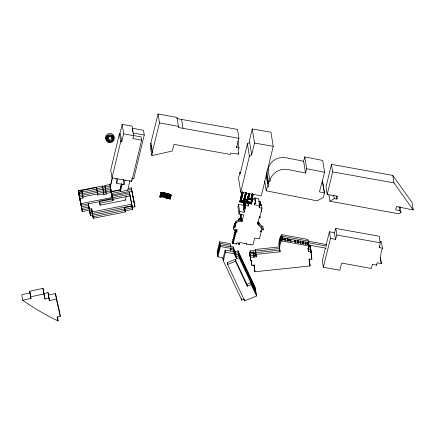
<?xml version="1.0" encoding="UTF-8"?>
<svg xmlns="http://www.w3.org/2000/svg" width="435" height="435" viewBox="0 0 435 435"><rect width="100%" height="100%" fill="white"/><g stroke="black" fill="none" stroke-linecap="round" stroke-linejoin="round"><path stroke-width="0.65" d="M325.423 247.999L322.302 260.679L323.352 267.259L339.833 270.287L341.638 263.044L371.381 268.504L372.398 264.279L376.634 265.181L377.221 262.827L381.332 263.588A28.868 26.312 -9.1 0 1 382.452 248.282L379.369 247.471L380.228 242.779L379.173 236.2L335.82 228.457L334.444 232.883L335.499 239.462L330.497 238.277L329.447 231.697L334.444 232.883M119.429 133.746L120.702 141.69L121.756 141.875L120.484 133.931L119.429 133.746L110.729 169.971L112.002 177.915L131.751 181.346L141.658 140.097L141.152 136.916L133.637 135.557M119.902 133.708L122.153 124.35L132.055 126.09L133.583 135.622L132.892 138.509L141.658 140.097M112.002 177.915L120.702 141.69M112.371 177.725L110.283 186.43L110.62 188.551M110.316 186.642L112.404 177.964M121.756 141.875L123.676 133.882L122.153 124.35M125.095 180.177L124.024 184.619L116.743 183.342L117.803 178.932M120.636 187.257L120.093 189.513L120.435 191.634L122.148 184.494M120.745 186.805L121.398 184.097M121.626 183.494L120.131 189.725L111.306 191.503M99.463 201.623L100.121 205.168L125.323 200.182L126.264 196.245M127.683 190.345L130.043 180.514M131.816 178.274L133.784 178.616L144.251 135.035L143.485 130.272L132.18 128.222L132.311 129.016M249.674 142.348L247.395 143.757L240.169 173.859L239.913 172.265L238.51 178.116L240.767 192.199L261.337 195.815L273.218 146.334L270.962 132.256L252.256 128.961L249.424 140.761L251.675 154.838L249.396 156.247L240.767 192.199M251.702 203.89L239.767 201.791L242.121 191.9M239.767 201.791L242.132 191.944M239.995 201.835L242.355 191.938M242.561 192.025L240.272 201.617L242.567 192.069M251.675 154.838L254.508 143.044L252.256 128.961M242.719 192.303L240.544 201.356M242.877 192.58L240.821 201.139M241.392 200.791L243.111 192.466L241.099 200.921M241.197 201.264L241.343 200.666M241.392 200.464L241.305 201.938L243.105 202.259L245.422 192.738M239.756 201.748L241.153 201.992L241.496 200.633L243.529 200.992L243.469 200.622L241.729 200.312M243.105 202.259L243.79 198.855L243.192 202.395L243.089 201.758L245.052 202.101M243.469 200.622L243.132 202.025L241.104 201.666L241.159 202.036M245.579 192.879L244.078 199.263L244.758 199.257L246.27 192.955M248.689 193.423L246.487 202.721L243.442 202.188L243.921 199.132M245.808 192.874L244.307 199.263L243.839 199.181M244.307 199.263L245.813 192.917M246.031 192.874L244.53 199.257L247.243 199.605M244.753 199.214L246.259 192.868M246.482 192.863L244.97 199.165L247.232 199.562M246.487 202.721L246.966 199.665L247.069 200.301L244.024 199.763M244.769 199.023L247.216 199.458L246.52 202.362L246.031 202.275M247.493 197.425L247.678 198.594L246.623 202.998L246.433 201.835L247.885 202.085M248.918 193.417L247.602 198.039M248.923 193.537L247.819 197.996M246.993 202.683L247.874 199.007L252.387 199.801L251.506 203.471L246.993 202.683L246.808 201.514L251.316 202.308L251.506 203.471M249.141 193.417L248.059 198.077L250.99 198.436L252.077 193.76M247.591 197.996L248.282 198.077L249.369 193.412M249.587 193.439L248.51 198.077L249.592 193.488M249.82 193.483L248.733 198.072L251.441 198.431L252.528 193.831M251.202 198.349L252.305 193.76L251.218 198.436L251.892 198.431L252.871 194.195M253.355 194.211L252.343 198.425L251.664 198.431L252.664 194.135M251.664 198.431L252.675 194.222M253.099 194.195L252.338 198.382M251.316 202.308L252.055 199.246M251.517 202.726L252.121 200.209M329.899 201.204L399.129 213.884L400.934 212.269L399.683 210.698L395.703 209.703L396.405 206.516L413.25 209.969L412.048 202.46L392.778 175.414L331.475 164.359L326.011 186.941L327.218 194.445L337.593 196.364L336.902 199.018L334.249 198.675L329.899 201.204L328.898 194.945M327.218 194.445L332.677 171.863L331.475 164.359M230.311 250.228L230.436 251.022L231.072 248.45L230.305 243.682L219.653 241.757L217.125 252.044L217.886 256.808L222.437 257.629L223.275 259.412M217.38 253.632L219.903 243.35L230.561 245.275M217.63 255.22L220.159 244.938L230.816 246.862M217.886 256.808L220.414 246.525L219.653 241.757M255.9 291.95L238.799 255.601L236.161 256.693L233.78 251.626L225.112 250.06L222.97 258.765L223.313 260.88L241.757 300.09L244.171 299.09M223.313 260.88L225.45 252.175L225.112 250.06M244.318 207.055L243.73 209.452L243.17 205.184L238.505 204.341L237.885 206.87L239.032 214.02L243.698 214.863L242.121 221.295L241.349 221.159L240.207 214.009L241.246 221.589L238.891 221.165L236.14 222.823L235.65 224.797L234.818 224.65L234.59 223.22L235.422 223.367L235.65 224.797M234.008 225.602L234.237 227.032L235.069 227.179L234.84 225.749L234.008 225.602L233.459 227.837L233.687 229.267L237.287 229.919L236.77 232.018L235.15 231.725L234.922 230.294L236.542 230.588L236.77 232.018M234.59 223.22L234.748 224.938L235.58 225.091L235.069 227.179M233.687 229.267L234.237 227.032M234.748 224.938L234.818 224.65M234.84 225.749L235.351 223.661L235.465 224.373M235.422 223.367L235.911 221.393L238.663 219.735L241.017 220.159M232.17 241.501L232.399 242.931L233.269 243.089L233.04 241.659L232.17 241.501L232.328 243.214L236.683 244.002L236.95 242.915L239.185 243.317L238.935 244.329L239.223 244.383L239.68 242.534L246.547 243.774L246.46 244.117L252.98 244.938L254.676 238.016L259.45 238.875L261.185 231.817L260.957 230.387M235.449 234.199L235.221 232.768L234.508 232.638L234.742 234.068L235.449 234.199L235.955 232.138L235.085 231.985L234.922 230.294M232.861 239.348L233.089 240.778L233.802 240.908L233.573 239.478L232.861 239.348L233.051 240.941L233.764 241.072L233.269 243.089M233.802 240.908L234.313 238.837L233.6 238.712L233.41 237.118L234.122 237.244L234.351 238.674L233.638 238.543L233.41 237.118M233.959 234.873L234.193 236.303L234.9 236.433L234.672 235.003L233.959 234.873L234.15 236.471L234.862 236.596L234.351 238.674M234.9 236.433L235.417 234.345L234.704 234.22L234.508 232.638M239.032 214.02L239.652 211.492L238.505 204.341M232.328 243.214L232.399 242.931M233.04 241.659L233.535 239.642L233.764 241.072M233.573 239.478L234.084 237.407L233.372 237.282M234.122 237.244L234.378 236.205M234.672 235.003L234.927 233.959M235.221 232.768L235.476 231.741M239.179 219.767L239.098 218.528L239.864 218.669L240.093 220.099M243.344 201.215L244.182 201.068L244.296 201.78M236.542 230.588L236.803 229.539M239.864 218.669L240.772 214.955M243.17 205.184L243.643 203.27M244.182 201.068L244.6 199.36M244.535 202.193L244.774 201.204L246.199 201.465M245.389 202.705L244.872 205.358L245.03 204.706L244.519 204.613L245.008 202.634L245.389 202.705L245.846 205.565L245.199 208.191L244.562 208.077L243.328 200.714M243.861 209.474L244.214 208.039M244.329 207.56L244.448 207.082M241.246 221.589L241.349 221.159M239.652 211.492L244.187 212.313L245.128 208.479L244.492 208.365L244.562 208.077M251.332 202.389L247.945 201.78L247.847 202.177L247.39 199.317M248.483 204.314L248.532 202.743M245.846 205.565L248.309 206.011L248.787 202.884M261.185 231.817L260.886 231.763L261.413 229.631L263.05 229.925L263.257 229.076L261.593 228.777L259.162 225.27L258.183 225.096L258.401 224.21L257.618 224.068L259.195 217.625L259.989 217.766L259.711 217.424L261.207 211.334L261.555 211.394L261.272 211.062L261.984 208.158L259.255 207.669L259.738 205.706L254.393 204.744L255.519 200.165L255.291 198.735L252.327 198.202L251.24 202.634L251.468 204.064L248.902 203.602M251.468 204.064L252.556 199.632L252.327 198.202M254.546 199.007L254.823 197.876L258.591 198.556L259.738 205.706M259.951 202.737L260.222 201.633L258.51 201.323M260.413 204.243L260.478 203.977L260.554 204.45M260.543 205.45L261.451 205.614L261.527 205.304L259.706 204.972M262.593 227.065L262.8 226.216L261.136 225.917L258.705 222.41L257.727 222.236L257.803 222.709M308.29 241.137L326.506 244.579M326.761 246.166L308.546 242.725L309.067 246.009L308.116 248.842L308.442 251.354L311.09 251.071L311.851 259.151L309.443 259.407L310.057 265.959L254.932 271.772L253.964 264.931M326.022 245.585L329.447 231.697M323.352 267.259L330.497 238.277M150.793 143.322L158.074 113.981L177.007 117.445L178.437 126.351L178.16 127.46L238.924 138.325L236.635 147.552L238.978 147.982L238.222 150.271L238.336 154.164L230.67 153.055L230.322 154.458L173.967 144.349L172.303 151.048L152.739 155.409L152.674 155.126L151.766 155.328L150.341 146.421L151.097 143.376L150.793 143.322L152.217 152.228L152.522 152.283L151.766 155.328M152.217 152.228L159.504 122.887L158.074 113.981M307.958 244.769L308.415 242.621L282.282 237.825L281.896 239.37L281.385 236.194L281.771 234.65L307.909 239.446L308.687 244.318L308.546 244.878L307.958 244.769L307.828 242.512L308.1 244.209L308.687 244.318M282.413 240.082L282.141 238.391L282.728 238.5L282.87 237.934L283.142 239.631L283 240.191L282.413 240.082L281.771 234.65M285.115 240.582L284.985 238.326L285.115 240.582L285.539 240.658L285.403 238.402L285.539 240.658M287.66 241.044L287.53 238.788L287.66 241.044L288.079 241.126L288.22 240.56L287.948 238.869L288.079 241.126M290.194 241.512L290.058 239.255L290.194 241.512L290.781 241.621L290.917 241.055L290.645 239.364L290.781 241.621M294.832 240.718L294.968 240.158L295.099 242.409L295.691 242.518L295.555 240.261L295.419 240.827L294.832 240.718L295.099 242.409M297.806 242.909L297.676 240.653L297.806 242.909L298.225 242.986L298.366 242.425L298.095 240.729L298.225 242.986M300.346 243.372L300.215 241.12L300.346 243.372L300.77 243.453L300.634 241.197L300.77 243.453M302.885 243.839L302.755 241.583L302.885 243.839L303.304 243.915L303.173 241.659L303.304 243.915M305.424 244.307L305.288 242.05L305.424 244.307L305.843 244.383L305.984 243.823L305.713 242.126L305.843 244.383M324.456 193.064L322.427 181.058L324.456 193.064L323.254 197.604L317.055 200.834L266.225 190.813L266.976 187.822A1.397 1.272 -9.1 0 1 268.031 186.854L268.835 183.826L268.09 183.69L266.41 173.206M268.09 183.69L268.509 182.031L266.834 171.553M268.509 182.031L269.977 181.177A14.714 13.414 -9.1 0 1 287.943 169.547L305.511 173.01L303.625 161.216L304.766 156.91L322.705 160.444L324.597 172.238L319.448 191.895L324.314 192.852M305.511 173.01L306.653 168.698L304.766 156.91M238.924 138.325L237.499 129.418L176.735 118.554M161.254 193.276L160.183 196.957L159.678 196.854L159.629 196.283L160.341 196.245M167.17 197.914L168.133 197.925L170.221 199.04L171.211 194.907L168.573 193.738L167.143 193.814L164.245 192.526L160.635 192.835L164.212 192.645L167.111 193.928L168.062 193.879M159.678 196.854L160.754 193.173M160.216 196.843L160.852 194.347M160.428 196.696L161.423 193.183L162.38 193.135L161.385 196.647M160.183 196.957L161.483 193.2M161.912 193.222L160.662 196.93L161.733 193.249M159.699 196.674L160.896 196.919L161.961 193.173M161.635 194.869L162.141 193.145C165.039 191.83 160.51 200.448 162.592 194.82M160.896 196.919L162.201 193.162L161.689 193.303M160.178 196.647L161.613 196.881L162.674 193.135M161.858 196.62L162.869 193.173M161.613 196.881L162.913 193.124L162.402 193.265M163.348 193.145L162.331 196.843L160.934 196.805M162.331 196.843L163.402 193.162M162.315 196.778L163.631 193.086L165.137 193.396L164.327 197.196M162.984 195.995L163.848 193.254L162.891 193.303M163.87 193.075L162.793 196.75M161.646 196.767L163.043 196.805L164.109 193.058L164.609 193.162L163.549 196.908L167.372 198.012L168.437 194.271L168.938 194.374L168.127 198.17L169.199 194.488L168.916 194.554M164.56 193.216L163.555 196.663L164.093 196.963M163.821 196.778L164.827 193.33M165.952 197.843L164.338 197.256L165.088 193.45M164.338 197.256L165.409 193.58M164.816 193.265L165.925 193.749L164.849 197.43L165.115 197.544M164.865 197.49L165.936 193.814M165.126 197.61L166.192 193.863L165.882 193.798M165.675 197.664C164.936 196.424 166.197 192.901 167.899 194.282M166.453 193.983L165.376 197.664M166.322 195.233L165.653 197.843L166.42 198.066L167.491 194.385M165.653 197.843L166.714 194.097L165.338 193.499M166.083 197.077L166.752 194.777M165.914 197.963L166.98 194.217L166.67 194.151M167.437 194.369L166.464 197.773L165.925 197.718M166.409 198.001L167.731 194.374L166.92 194.2M166.904 197.794L167.91 194.347M167.959 194.293L166.899 198.039L167.143 197.784M167.301 197.142L167.97 194.842M167.132 198.028L168.209 194.347M167.383 197.767L168.388 194.32M168.573 193.738L171.172 195.021L171.259 195.478L170.721 195.179M168.938 194.374L167.877 198.121M168.138 198.235L169.215 194.554M168.41 198.11L169.405 194.592L170.52 195.076L169.704 198.871L170.781 195.19L170.471 195.125M168.677 198.224L169.704 194.907M168.916 198.523L169.726 194.722L167.698 194.488M170.254 198.925L168.927 198.588L169.993 194.842L169.683 194.777M169.693 196.669L170.194 194.945L171.298 195.364M169.617 197.936L170.292 195.636M169.721 198.936L170.781 195.19M335.499 239.462L336.875 235.036L335.82 228.457M167.225 194.836L167.122 194.907M281.385 236.194L280.716 236.069C278.677 239.886 278.59 244.388 279.574 248.521L255.475 251.066L255.715 253.589L249.902 253.958L250.217 257.297M308.159 241.033L282.027 236.238L281.641 237.782L280.966 237.657L279.607 241.278L279.265 246.667M267.112 169.954L268.09 169.389A14.714 13.414 -9.1 0 1 286.056 157.753L303.625 161.216M238.032 250.832L239.136 257.716L236.504 258.814L235.4 251.925L238.032 250.832L255.133 287.187L256.541 295.974L244.693 300.9L227.592 264.551L227.287 262.642L235.188 259.358L246.944 284.349L247.249 286.257L251.196 284.615L250.892 282.706L246.944 284.349M227.592 264.551L235.493 261.266L235.188 259.358M29.694 291.271L30.064 292.891L21.75 294.647L22.642 300.21L30.956 298.459L29.694 291.271L42.978 288.383L45.033 299.008L48.905 298.171L48.013 292.608L44.142 293.446M30.586 296.833L43.87 293.946L42.978 288.383M55.468 293.554L56.36 299.117L49.459 300.607L48.568 295.044L55.468 293.554L59.383 310.824L60.275 316.386L57.224 317.044L58.127 321.019A260.668 237.57 -9.1 0 1 22.642 300.21M128.107 188.475L131.316 187.828L131.821 191.003L111.871 195.021L111.365 191.84L119.636 190.177M111.616 193.412L131.571 189.415L134.709 205.228M129.505 192.683L112.11 196.185L112.616 199.36L130.016 195.859L129.505 192.683L132.425 207.772L124.796 209.273L125.03 210.409L93.019 216.712L92.372 213.52L90.219 213.944L88.87 207L81.775 208.403L78.817 193.907L82.275 193.227L82.036 192.063L96.826 189.154L97.065 190.318L103.03 189.149L103.155 189.769L105.542 189.296L105.417 188.681L110.447 187.686L113.073 200.568L99.718 203.21L99.376 201.095L112.741 198.409M129.76 194.271L112.366 197.773L110.702 189.279L105.672 190.269L105.797 190.889L103.41 191.356L103.285 190.737L97.315 191.906L97.081 190.742L82.291 193.651L82.525 194.815L79.072 195.5M81.764 190.051L78.305 190.731L82.286 211.579L89.382 210.176L88.359 203.819L90.475 215.532L92.622 215.107L91.606 208.751L89.452 209.175M79.578 198.675L83.036 197.996L82.797 196.832L97.587 193.923L97.826 195.087L103.791 193.912L103.921 194.532L106.309 194.064L104.906 185.5L109.935 184.511L110.463 187.088M79.371 196.19L78.561 192.319L82.019 191.639L81.78 190.476L96.57 187.567L96.809 188.73M110.958 190.867L105.928 191.857L106.053 192.477L103.666 192.944L103.541 192.324L97.57 193.499L97.331 192.335L82.541 195.239L82.781 196.402L79.328 197.088L82.03 209.991L89.126 208.588M109.935 184.511L111.208 192.455L106.178 193.444L106.309 194.064M82.286 211.579L81.013 203.64L112.573 197.387M96.722 188.746L102.774 187.556L102.905 188.181L105.286 187.708L105.161 187.088L110.191 186.098L112.817 198.98L81.269 205.228L79.643 197.485M81.519 206.815L88.615 205.407L89.708 210.763L91.861 210.344L92.769 215.124L124.774 208.822L124.54 207.685L132.175 206.185L132.68 209.36L125.052 210.861L125.285 211.997L93.275 218.299L92.622 215.107M104.906 185.5L105.036 186.12L102.649 186.588L102.519 185.968L78.305 190.731L79.387 195.891M78.561 192.319L82.384 191.569M89.963 212.356L92.117 211.932M93.275 218.299L92.258 211.943L131.908 204.14M92.514 213.531L132.164 205.728M131.778 207.446L134.964 206.821L131.316 187.828M255.225 249.478L279.319 246.933L280.102 251.805L256.003 254.35L255.225 249.478L256.242 256.873L254.578 257.047L253.795 252.121L249.646 252.371L250.739 260.581L251.37 260.516M250.217 252.224L250.092 250.897L255.198 250.359M308.323 246.411L310.313 246.199L310.628 249.565M255.459 252.001L250.359 252.539L250.092 250.897M279.83 250.114L255.731 252.653L255.97 255.182L250.152 255.546L250.468 258.885M249.962 255.709L250.587 255.644M249.646 252.371L250.424 257.243L254.578 257.047M251.626 263.762L251.294 260.271L251.898 265.459L254.312 265.203L254.932 271.772M159.591 196.397L160.308 196.359M123.676 133.882L133.583 135.622M254.508 143.044L273.218 146.334M251.305 198.094L252.572 198.322L252.757 199.486L247.678 198.594M131.876 178.279L133.784 178.616M245.612 199.426L246.292 199.545M243.888 199.491L247.319 200.095L247.216 199.458M241.523 200.399L242.73 200.611M241.142 200.66L243.415 201.106M249.337 202.34L250.065 202.471M246.384 202.085L243.339 201.552L243.442 202.188M241.294 201.264L240.588 201.095L241.289 201.22M241.251 201.519L240.31 201.313L243.045 201.889M241.213 201.824L240.049 201.617M336.875 235.036L380.228 242.779M332.677 171.863L393.979 182.923L413.25 209.969M252.556 199.632L255.519 200.165M247.955 199.415L251.908 200.133M258.95 203.77L261.223 204.184L261.451 205.614M249.315 202.286L250.598 202.52M254.692 203.406L255.736 203.596L255.166 200.024M247.901 202.949L248.222 203.009M244.802 203.275L244.291 203.183L244.519 204.613M239.027 218.816L239.794 218.952M234.856 230.555L235.726 230.708M234.476 232.79L235.183 232.915M230.229 246.357L233.013 246.857L235.4 251.925M231.599 248.146L233.269 248.445L235.656 253.518L238.288 252.42L255.388 288.775M220.414 246.525L231.072 248.45M230.186 249.434L233.524 250.038L235.906 255.106L238.543 254.007L255.644 290.362M225.45 252.175L234.117 253.741L236.504 258.814M132.947 132.99L144.251 135.035M308.35 244.954L326.255 248.211M159.504 122.887L178.437 126.351M284.843 238.886L285.268 238.962M287.388 239.353L287.807 239.429M289.922 239.815L290.509 239.924M297.535 241.213L297.953 241.289M300.079 241.681L300.498 241.757M302.613 242.143L303.032 242.219M305.152 242.61L305.571 242.686M308.796 244.312L281.222 239.25A18.504 16.867 -9.1 0 0 279.422 247.129L280.102 251.805M282.554 239.522L283.142 239.631M285.257 240.017L285.675 240.098M287.801 240.484L288.22 240.56M290.33 240.952L290.917 241.055M295.24 241.849L295.827 241.958M297.948 242.344L298.366 242.425M300.487 242.812L300.906 242.888M303.026 243.279L303.445 243.355M305.56 243.741L305.984 243.823M280.716 236.069L281.494 240.941L309.067 246.009M306.653 168.698L324.597 172.238M166.561 193.695L167.905 193.972M163.837 193.189L164.12 193.124M164.838 193.396L164.55 193.151M163.12 193.227L163.609 193.265M168.448 194.336L167.926 194.412M166.42 194.097L166.132 193.852L165.387 197.419M169.433 194.722L169.144 194.478M161.494 193.265L160.722 193.287L160.667 192.721M170.221 195.076L169.933 194.826L168.938 198.344L169.476 198.643M160.711 193.222L161.662 193.173M163.054 196.56L162.587 196.647M164.332 196.952L162.086 196.544M163.033 196.74L163.533 196.843M164.343 197.011L164.887 197.311M161.624 196.636L161.157 196.723M167.393 197.833L167.894 197.936M168.149 197.99L168.399 198.355L169.476 194.673M160.189 196.712L160.961 193.276M169.726 198.692L169.993 198.811L170.999 195.358M380.168 241.381L381.403 241.702L382.452 248.282M239.136 257.716L256.237 294.071M251.196 284.615L256.541 295.974M235.493 261.266L247.249 286.257M227.287 262.642L227.858 263.855M43.87 293.946L45.033 299.008M56.36 299.117L60.275 316.386M48.013 292.608L48.568 295.044M48.905 298.171L49.459 300.607M79.659 197.185L81.013 203.64M111.409 192.08L111.762 193.803M111.844 194.195L112.007 194.978M112.214 195.995L112.453 197.175M112.649 198.115L112.823 198.974M111.208 192.455L112.616 199.36M91.606 208.751L92.258 211.943M89.382 210.176L90.475 215.532M131.821 191.003L134.964 206.821M130.016 195.859L132.68 209.36M170.264 195.021L169.177 198.637M170.167 198.474L170.221 199.04M168.927 198.588L168.927 198.278L166.415 197.756L166.42 198.066M165.115 193.575L164.109 197.028M164.887 193.347L163.799 196.963M163.549 196.908L163.043 196.495L163.043 196.805M162.451 193.211L161.363 196.827M161.847 196.56L161.853 196.865M161.135 196.598L161.135 196.903M159.629 196.283L159.716 196.734M400.031 206.641L400.934 212.269M399.085 206.946L399.683 210.698M392.778 175.414L393.979 182.923M379.157 246.156L379.369 247.471M380.413 257.83L381.332 263.588M376.46 264.089L376.634 265.181M336.396 195.891L336.902 199.018M333.748 195.549L334.249 198.675M310.133 245.106L311.09 251.071M311.329 255.872L311.58 257.46L311.264 254.094M311.672 258.026L311.851 259.151M308.627 241.197L308.855 242.909M308.274 243.181L308.546 244.878M308.083 249.13L307.915 248.07L310.563 247.787L310.693 249.135M308.442 251.354L308.17 249.657L310.818 249.38L311.139 252.746M309.53 262.675L310.057 265.959M268.09 169.389L269.977 181.177M266.144 175.066L268.031 186.854M264.654 180.987L266.225 190.813M261.527 205.304L261.984 208.158M260.222 201.633L260.565 203.776M261.315 209.219L261.62 211.122M261.25 209.491L261.555 211.394M261.196 210.583L261.272 211.062M262.8 226.216L263.257 229.076M262.936 229.212L263.05 229.925M259.026 206.239L259.255 207.669M259.907 216.538L260.059 217.489M259.912 217.293L259.989 217.766M261.136 225.917L261.593 228.777M259.559 216.472L259.711 217.424M247.395 143.757L249.396 156.247M260.81 231.284L260.886 231.763M259.342 223.15L259.456 223.867M254.823 197.876L254.937 198.594M258.705 222.41L259.162 225.27M258.02 221.828L258.401 224.21M257.498 223.351L257.618 224.068M254.279 204.026L254.393 204.744M248.461 203.227L248.575 203.939M247.689 199.67L248.053 201.932M247.945 201.78L247.999 202.134M248.102 202.927L248.254 203.884M247.852 203.15L248.309 206.011M237.858 140.983L238.978 147.982M238.135 152.892L238.336 154.164M236.428 146.28L236.635 147.552M244.845 199.551L245.188 201.693M244.774 201.204L244.894 201.922M252.974 252.017L253.774 257.074M244.976 204.347L245.03 204.706M244.416 202.498L244.644 203.928M244.758 204.64L244.872 205.358M244.117 201.351L244.193 201.829M244.742 205.336L245.199 208.191M244.9 207.049L245.014 207.761M243.502 202.166L244.492 208.365M250.103 244.312L250.179 244.785M243.73 209.452L244.187 212.313M251.332 260.255L251.512 261.386M251.115 260.587L251.898 265.459M241.246 201.568L241.305 201.938M246.471 243.295L246.547 243.774M246.308 243.165L246.46 244.117M240.974 214.145L242.121 221.295M241.017 215.14L241.131 215.858M241.474 218L241.594 218.718M239.098 218.528L239.326 219.958M238.663 219.735L238.891 221.165M235.911 221.393L236.14 222.823M239.071 243.431L239.223 244.383M238.706 242.899L238.935 244.329M235.841 231.425L235.955 232.138M236.569 243.285L236.683 244.002M244.492 299.633L244.693 300.9M234.084 237.407L234.199 238.124M241.501 298.502L241.757 300.09M233.013 246.857L234.117 253.741M181.569 119.19L182.972 128.178M151.402 145.285L151.608 146.557M151.81 147.829L152.016 149.102M132.436 129.809L132.691 131.403M131.549 180.079L131.751 181.346M123.17 179.28L124.024 184.619M125.149 199.121L125.323 200.182M124.774 208.822L125.03 210.409M125.117 210.937L125.285 211.997M124.54 207.685L125.052 210.861M115.998 178.671L116.743 183.342M112.736 198.447L113.073 200.568M111.643 193.401L111.284 191.291M102.519 185.968L103.921 194.532M99.865 203.58L100.121 205.168M96.57 187.567L97.826 195.087M82.019 191.639L83.036 197.996M81.78 190.476L82.797 196.832M57.436 316.691L58.127 321.019M30.064 292.891L30.956 298.459M279.574 248.521L279.167 245.541A18.504 16.867 -9.1 0 1 280.966 237.657M310.818 250.484L311.074 253.175M310.818 251.588L310.943 252.936M310.111 245.231L310.237 246.58M310.367 247.928L310.492 249.271M256.003 254.35L256.242 256.873M254.165 264.823L254.66 270.075M254.094 265.203L254.404 268.487M251.207 260.429L251.37 262.174M250.424 257.243L250.739 260.581M309.296 259.021L309.785 264.262M309.16 258.743L309.285 260.054M309.089 259.119L309.214 260.429M112.007 135.611A2.751 2.507 -9.1 0 1 112.393 138.091M111.98 138.749A2.751 2.507 -9.1 0 1 111.697 139.026M108.277 139.331A2.751 2.507 -9.1 0 1 107.478 136.008M107.711 135.693A2.751 2.507 -9.1 0 1 107.994 135.415M112.17 137.335A2.344 2.131 -9.1 0 1 107.662 138.042M106.483 139.858A4.301 3.92 -9.1 0 1 106.129 139.379M105.852 138.852A4.301 3.92 -9.1 0 1 108.94 133.529A4.301 3.92 -9.1 0 1 114.149 136.965M113.508 137.02A3.659 3.339 -9.1 0 1 111.898 140.065M108.761 140.559A3.659 3.339 -9.1 0 1 106.298 138.156M279.694 248.825A18.504 16.867 -9.1 0 1 281.494 240.941M165.664 193.629L164.599 197.376L165.664 193.629M241.338 201.003L240.865 200.878L241.333 200.959M108.88 141.06A2.751 2.507 -9.1 0 0 112.834 138.531A2.751 2.507 -9.1 0 0 108.565 136.726A2.751 2.507 -9.1 0 0 108.88 141.06M109.06 140.717A2.344 2.131 -9.1 0 0 112.426 138.569A2.344 2.131 -9.1 0 0 108.793 137.03A2.344 2.131 -9.1 0 0 109.06 140.717M108.179 142.229A4.301 3.92 -9.1 0 0 114.356 138.276A4.301 3.92 -9.1 0 0 107.684 135.448A4.301 3.92 -9.1 0 0 108.179 142.229M108.462 141.696A3.659 3.339 -9.1 0 0 113.72 138.335A3.659 3.339 -9.1 0 0 108.038 135.927A3.659 3.339 -9.1 0 0 108.462 141.696"/></g></svg>
